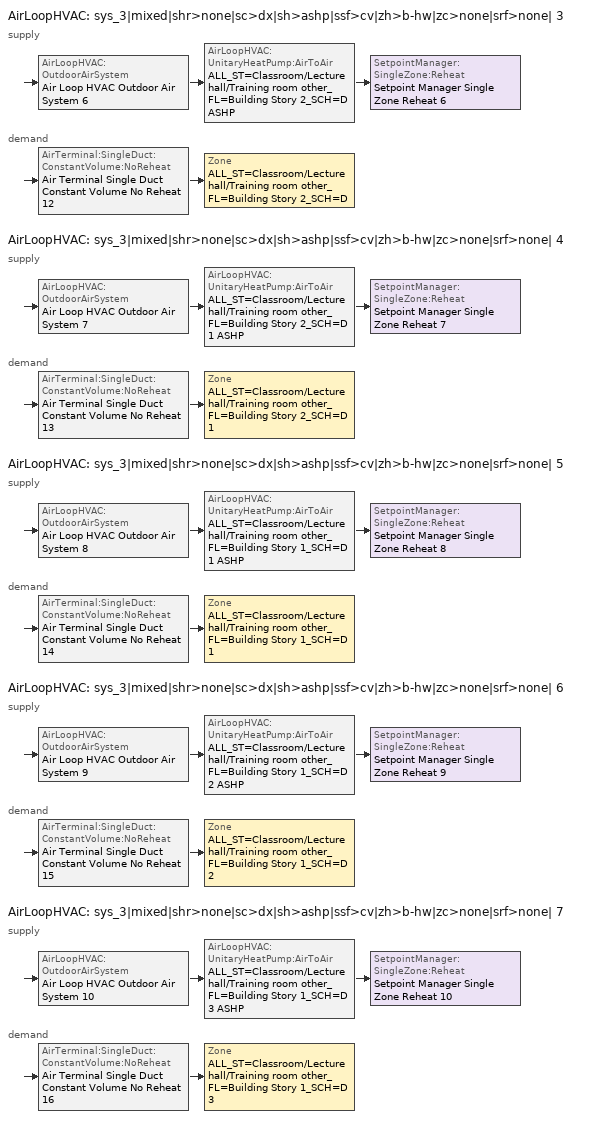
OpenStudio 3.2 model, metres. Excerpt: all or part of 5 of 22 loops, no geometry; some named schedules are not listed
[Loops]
AirLoopHVAC 'sys_3|mixed|shr>none|sc>dx|sh>ashp|ssf>cv|zh>b-hw|zc>none|srf>none| 3'
 supply: AirLoopHVAC:OutdoorAirSystem 'Air Loop HVAC Outdoor Air System 6' > AirLoopHVAC:UnitaryHeatPump:AirToAir 'ALL_ST=Classroom/Lecture hall/Training room other_FL=Building Story 2_SCH=D ASHP' > SetpointManager:SingleZone:Reheat 'Setpoint Manager Single Zone Reheat 6'
 demand: AirTerminal:SingleDuct:ConstantVolume:NoReheat 'Air Terminal Single Duct Constant Volume No Reheat 12' > Zone 'ALL_ST=Classroom/Lecture hall/Training room other_FL=Building Story 2_SCH=D'
AirLoopHVAC 'sys_3|mixed|shr>none|sc>dx|sh>ashp|ssf>cv|zh>b-hw|zc>none|srf>none| 4'
 supply: AirLoopHVAC:OutdoorAirSystem 'Air Loop HVAC Outdoor Air System 7' > AirLoopHVAC:UnitaryHeatPump:AirToAir 'ALL_ST=Classroom/Lecture hall/Training room other_FL=Building Story 2_SCH=D 1 ASHP' > SetpointManager:SingleZone:Reheat 'Setpoint Manager Single Zone Reheat 7'
 demand: AirTerminal:SingleDuct:ConstantVolume:NoReheat 'Air Terminal Single Duct Constant Volume No Reheat 13' > Zone 'ALL_ST=Classroom/Lecture hall/Training room other_FL=Building Story 2_SCH=D 1'
AirLoopHVAC 'sys_3|mixed|shr>none|sc>dx|sh>ashp|ssf>cv|zh>b-hw|zc>none|srf>none| 5'
 supply: AirLoopHVAC:OutdoorAirSystem 'Air Loop HVAC Outdoor Air System 8' > AirLoopHVAC:UnitaryHeatPump:AirToAir 'ALL_ST=Classroom/Lecture hall/Training room other_FL=Building Story 1_SCH=D 1 ASHP' > SetpointManager:SingleZone:Reheat 'Setpoint Manager Single Zone Reheat 8'
 demand: AirTerminal:SingleDuct:ConstantVolume:NoReheat 'Air Terminal Single Duct Constant Volume No Reheat 14' > Zone 'ALL_ST=Classroom/Lecture hall/Training room other_FL=Building Story 1_SCH=D 1'
AirLoopHVAC 'sys_3|mixed|shr>none|sc>dx|sh>ashp|ssf>cv|zh>b-hw|zc>none|srf>none| 6'
 supply: AirLoopHVAC:OutdoorAirSystem 'Air Loop HVAC Outdoor Air System 9' > AirLoopHVAC:UnitaryHeatPump:AirToAir 'ALL_ST=Classroom/Lecture hall/Training room other_FL=Building Story 1_SCH=D 2 ASHP' > SetpointManager:SingleZone:Reheat 'Setpoint Manager Single Zone Reheat 9'
 demand: AirTerminal:SingleDuct:ConstantVolume:NoReheat 'Air Terminal Single Duct Constant Volume No Reheat 15' > Zone 'ALL_ST=Classroom/Lecture hall/Training room other_FL=Building Story 1_SCH=D 2'
AirLoopHVAC 'sys_3|mixed|shr>none|sc>dx|sh>ashp|ssf>cv|zh>b-hw|zc>none|srf>none| 7'
 supply: AirLoopHVAC:OutdoorAirSystem 'Air Loop HVAC Outdoor Air System 10' > AirLoopHVAC:UnitaryHeatPump:AirToAir 'ALL_ST=Classroom/Lecture hall/Training room other_FL=Building Story 1_SCH=D 3 ASHP' > SetpointManager:SingleZone:Reheat 'Setpoint Manager Single Zone Reheat 10'
 demand: AirTerminal:SingleDuct:ConstantVolume:NoReheat 'Air Terminal Single Duct Constant Volume No Reheat 16' > Zone 'ALL_ST=Classroom/Lecture hall/Training room other_FL=Building Story 1_SCH=D 3'
[Sizing:Zone] Zone Cooling Design Supply Air Temperature Input Method=TemperatureDifference; Zone Cooling Design Supply Air Temperature {C}=14; Zone Cooling Design Supply Air Temperature Difference {deltaC}=11; Zone Heating Design Supply Air Temperature Input Method=TemperatureDifference; Zone Heating Design Supply Air Temperature {C}=40; Zone Heating Design Supply Air Temperature Difference {deltaC}=21; Zone Cooling Design Supply Air Humidity Ratio {kg-H2O/kg-air}=0.0085; Zone Heating Design Supply Air Humidity Ratio {kg-H2O/kg-air}=0.008; Zone Heating Sizing Factor=1.3; Zone Cooling Sizing Factor=1; Cooling Design Air Flow Method=DesignDay; Heating Design Air Flow Method=DesignDay; Account for Dedicated Outdoor Air System=No; Dedicated Outdoor Air System Control Strategy=NeutralSupplyAir; Dedicated Outdoor Air Low Setpoint Temperature for Design {C}=autosize; Dedicated Outdoor Air High Setpoint Temperature for Design {C}=autosize
ALL_ST=Classroom/Lecture hall/Training room other_FL=Building Story 2_SCH=D; ALL_ST=Classroom/Lecture hall/Training room other_FL=Building Story 2_SCH=D 1; ALL_ST=Classroom/Lecture hall/Training room other_FL=Building Story 1_SCH=D 1; ALL_ST=Classroom/Lecture hall/Training room other_FL=Building Story 1_SCH=D 2; ALL_ST=Classroom/Lecture hall/Training room other_FL=Building Story 1_SCH=D 3
[Zone equipment]
ALL_ST=Classroom/Lecture hall/Training room other_FL=Building Story 2_SCH=D: Zone HVAC Baseboard Convective Water 12, Air Terminal Single Duct Constant Volume No Reheat 12
ALL_ST=Classroom/Lecture hall/Training room other_FL=Building Story 2_SCH=D 1: Zone HVAC Baseboard Convective Water 13, Air Terminal Single Duct Constant Volume No Reheat 13
ALL_ST=Classroom/Lecture hall/Training room other_FL=Building Story 1_SCH=D 1: Zone HVAC Baseboard Convective Water 14, Air Terminal Single Duct Constant Volume No Reheat 14
ALL_ST=Classroom/Lecture hall/Training room other_FL=Building Story 1_SCH=D 2: Zone HVAC Baseboard Convective Water 15, Air Terminal Single Duct Constant Volume No Reheat 15
ALL_ST=Classroom/Lecture hall/Training room other_FL=Building Story 1_SCH=D 3: Zone HVAC Baseboard Convective Water 16, Air Terminal Single Duct Constant Volume No Reheat 16
[AirLoopHVAC] Design Supply Air Flow Rate {m3/s}=autosize; Design Return Air Flow Fraction of Supply Air Flow=1
Name | Availability Schedule
sys_3|mixed|shr>none|sc>dx|sh>ashp|ssf>cv|zh>b-hw|zc>none|srf>none| 3 | sys_3|mixed|shr>none|sc>dx|sh>ashp|ssf>cv|zh>b-hw|zc>none|srf>none| 3 Occ Sch
sys_3|mixed|shr>none|sc>dx|sh>ashp|ssf>cv|zh>b-hw|zc>none|srf>none| 4 | sys_3|mixed|shr>none|sc>dx|sh>ashp|ssf>cv|zh>b-hw|zc>none|srf>none| 4 Occ Sch
sys_3|mixed|shr>none|sc>dx|sh>ashp|ssf>cv|zh>b-hw|zc>none|srf>none| 5 | sys_3|mixed|shr>none|sc>dx|sh>ashp|ssf>cv|zh>b-hw|zc>none|srf>none| 5 Occ Sch
sys_3|mixed|shr>none|sc>dx|sh>ashp|ssf>cv|zh>b-hw|zc>none|srf>none| 6 | sys_3|mixed|shr>none|sc>dx|sh>ashp|ssf>cv|zh>b-hw|zc>none|srf>none| 6 Occ Sch
sys_3|mixed|shr>none|sc>dx|sh>ashp|ssf>cv|zh>b-hw|zc>none|srf>none| 7 | sys_3|mixed|shr>none|sc>dx|sh>ashp|ssf>cv|zh>b-hw|zc>none|srf>none| 7 Occ Sch
[Sizing:System] Type of Load to Size On=Sensible; Design Outdoor Air Flow Rate {m3/s}=Autosize; Central Heating Maximum System Air Flow Ratio=1; Preheat Design Temperature {C}=7; Preheat Design Humidity Ratio {kg-H2O/kg-Air}=0.008; Precool Design Temperature {C}=13; Precool Design Humidity Ratio {kg-H2O/kg-Air}=0.008; Central Cooling Design Supply Air Temperature {C}=13; Central Heating Design Supply Air Temperature {C}=43; Sizing Option=NonCoincident; 100% Outdoor Air in Cooling=No; 100% Outdoor Air in Heating=No; Central Cooling Design Supply Air Humidity Ratio {kg-H2O/kg-Air}=0.0085; Central Heating Design Supply Air Humidity Ratio {kg-H2O/kg-Air}=0.008; Cooling Design Air Flow Method=DesignDay; Cooling Design Air Flow Rate {m3/s}=0; Heating Design Air Flow Method=DesignDay; Heating Design Air Flow Rate {m3/s}=0; System Outdoor Air Method=ZoneSum; Zone Maximum Outdoor Air Fraction=1; Cooling Supply Air Flow Rate Per Floor Area {m3/s-m2}=0.00996765; Cooling Fraction of Autosized Cooling Supply Air Flow Rate=1; Cooling Supply Air Flow Rate Per Unit Cooling Capacity {m3/s-W}=3.94755e-05; Heating Supply Air Flow Rate Per Floor Area {m3/s-m2}=0.00996765; Heating Fraction of Autosized Heating Supply Air Flow Rate=1; Heating Fraction of Autosized Cooling Supply Air Flow Rate=1; Heating Supply Air Flow Rate Per Unit Heating Capacity {m3/s-W}=3.15882e-05; Cooling Design Capacity Method=CoolingDesignCapacity; Cooling Design Capacity {W}=autosize; Cooling Design Capacity Per Floor Area {W/m2}=234.7; Fraction of Autosized Cooling Design Capacity=1; Heating Design Capacity Method=HeatingDesignCapacity; Heating Design Capacity {W}=autosize; Heating Design Capacity Per Floor Area {W/m2}=157; Fraction of Autosized Heating Design Capacity=1; Central Cooling Capacity Control Method=OnOff
sys_3|mixed|shr>none|sc>dx|sh>ashp|ssf>cv|zh>b-hw|zc>none|srf>none| 3; sys_3|mixed|shr>none|sc>dx|sh>ashp|ssf>cv|zh>b-hw|zc>none|srf>none| 4; sys_3|mixed|shr>none|sc>dx|sh>ashp|ssf>cv|zh>b-hw|zc>none|srf>none| 5; sys_3|mixed|shr>none|sc>dx|sh>ashp|ssf>cv|zh>b-hw|zc>none|srf>none| 6; sys_3|mixed|shr>none|sc>dx|sh>ashp|ssf>cv|zh>b-hw|zc>none|srf>none| 7
[Fan:OnOff] Availability Schedule=Always On Discrete; Fan Total Efficiency=0.39975; Maximum Flow Rate {m3/s}=autosize; Motor Efficiency=0.615; Motor In Airstream Fraction=1
Name | Pressure Rise {Pa} | Fan Power Ratio Function of Speed Ratio Curve | Fan Efficiency Ratio Function of Speed Ratio Curve
Fan On Off 6 | 622.722 | Fan On Off Power Curve 5 | Fan On Off Efficiency Curve 5
Fan On Off 7 | 1110.94 | Fan On Off Power Curve 6 | Fan On Off Efficiency Curve 6
Fan On Off 8 | 622.722 | Fan On Off Power Curve 7 | Fan On Off Efficiency Curve 7
Fan On Off 9 | 1110.94 | Fan On Off Power Curve 8 | Fan On Off Efficiency Curve 8
Fan On Off 10 | 1110.94 | Fan On Off Power Curve 9 | Fan On Off Efficiency Curve 9
[Coil:Cooling:DX:SingleSpeed] Availability Schedule=Always On Discrete; Rated Total Cooling Capacity {W}=autosize; Rated Sensible Heat Ratio=autosize; Rated Air Flow Rate {m3/s}=autosize; Rated Evaporator Fan Power Per Volume Flow Rate {W/(m3/s)}=773.3; Total Cooling Capacity Function of Temperature Curve=DXCOOL-NECB2011-REF-CAPFT; Total Cooling Capacity Function of Flow Fraction Curve=DXCOOL-NECB2011-REF-CAPFFLOW; Energy Input Ratio Function of Temperature Curve=DXCOOL-NECB2011-REF-COOLEIRFT; Energy Input Ratio Function of Flow Fraction Curve=DXCOOL-NECB2011-REF-COOLEIRFFLOW; Part Load Fraction Correlation Curve=DXCOOL-NECB2011-REF-COOLPLFFPLR; Minimum Outdoor Dry-Bulb Temperature for Compressor Operation {C}=-25; Condenser Type=AirCooled; Evaporative Condenser Effectiveness=0; Evaporative Condenser Air Flow Rate {m3/s}=Autosize; Evaporative Condenser Pump Rated Power Consumption {W}=Autosize; Crankcase Heater Capacity {W}=0; Maximum Outdoor Dry-Bulb Temperature for Crankcase Heater Operation {C}=0; Basin Heater Capacity {W/K}=0; Basin Heater Setpoint Temperature {C}=10
Name | Rated COP {W/W}
CoilCoolingDXSingleSpeed_dx 5 133kBtu/hr 10.8EER; CoilCoolingDXSingleSpeed_dx 7 69kBtu/hr 10.8EER | 3.73224
CoilCoolingDXSingleSpeed_dx 6 525kBtu/hr 9.3EER; CoilCoolingDXSingleSpeed_dx 8 317kBtu/hr 9.3EER; CoilCoolingDXSingleSpeed_dx 9 308kBtu/hr 9.3EER | 3.23281
[Coil:Heating:DX:SingleSpeed] Availability Schedule=Always On Discrete; Rated Air Flow Rate {m3/s}=Autosize; Rated Supply Fan Power Per Volume Flow Rate {W/(m3/s)}=773.3; Total Heating Capacity Function of Temperature Curve=DXHEAT-NECB2011-REF-CAPFT; Total Heating Capacity Function of Flow Fraction Curve=DXHEAT-NECB2011-REF-CAPFFLOW; Energy Input Ratio Function of Temperature Curve=DXHEAT-NECB2011-REF-EIRFT; Energy Input Ratio Function of Flow Fraction Curve=DXHEAT-NECB2011-REF-EIRFFLOW; Part Load Fraction Correlation Curve=DXHEAT-NECB2011-REF-PLFFPLR; Minimum Outdoor Dry-Bulb Temperature for Compressor Operation {C}=-10; Defrost Strategy=Resistive; Defrost Control=Timed; Defrost Time Period Fraction=0.166667; Resistive Defrost Heater Capacity {W}=2000
Name | Rated Total Heating Capacity {W} | Rated COP {W/W}
CoilHeatingDXSingleSpeed_dx 5 97 Clg kBtu/hr 3.3COPH | 28326.7 | 3.55181
CoilHeatingDXSingleSpeed_dx 6 380 Clg kBtu/hr 3.2COPH | 111422 | 3.57846
CoilHeatingDXSingleSpeed_dx 7 50 Clg kBtu/hr 3.1COPH | 14742.4 | 3.31528
CoilHeatingDXSingleSpeed_dx 8 230 Clg kBtu/hr 3.2COPH | 67342.6 | 3.50723
CoilHeatingDXSingleSpeed_dx 9 223 Clg kBtu/hr 3.2COPH | 65378.3 | 3.50405
[Controller:OutdoorAir] Minimum Outdoor Air Flow Rate {m3/s}=autosize; Maximum Outdoor Air Flow Rate {m3/s}=Autosize; Economizer Control Type=DifferentialEnthalpy; Economizer Control Action Type=ModulateFlow; Lockout Type=NoLockout; Minimum Limit Type=FixedMinimum; High Humidity Control=No; Heat Recovery Bypass Control Type=BypassWhenWithinEconomizerLimits
Name | Minimum Outdoor Air Schedule | Controller Mechanical Ventilation
Controller Outdoor Air 6 | sys_3|mixed|shr>none|sc>dx|sh>ashp|ssf>cv|zh>b-hw|zc>none|srf>none| 3 Occ Sch | Controller Mechanical Ventilation 6
Controller Outdoor Air 7 | sys_3|mixed|shr>none|sc>dx|sh>ashp|ssf>cv|zh>b-hw|zc>none|srf>none| 4 Occ Sch | Controller Mechanical Ventilation 7
Controller Outdoor Air 8 | sys_3|mixed|shr>none|sc>dx|sh>ashp|ssf>cv|zh>b-hw|zc>none|srf>none| 5 Occ Sch | Controller Mechanical Ventilation 8
Controller Outdoor Air 9 | sys_3|mixed|shr>none|sc>dx|sh>ashp|ssf>cv|zh>b-hw|zc>none|srf>none| 6 Occ Sch | Controller Mechanical Ventilation 9
Controller Outdoor Air 10 | sys_3|mixed|shr>none|sc>dx|sh>ashp|ssf>cv|zh>b-hw|zc>none|srf>none| 7 Occ Sch | Controller Mechanical Ventilation 10
[Controller:MechanicalVentilation] Availability Schedule=Always On Discrete; System Outdoor Air Method=ZoneSum
Controller Mechanical Ventilation 6; Controller Mechanical Ventilation 7; Controller Mechanical Ventilation 8; Controller Mechanical Ventilation 9; Controller Mechanical Ventilation 10
[AirLoopHVAC:OutdoorAirSystem]
Name | Controller
Air Loop HVAC Outdoor Air System 6 | Controller Outdoor Air 6
Air Loop HVAC Outdoor Air System 7 | Controller Outdoor Air 7
Air Loop HVAC Outdoor Air System 8 | Controller Outdoor Air 8
Air Loop HVAC Outdoor Air System 9 | Controller Outdoor Air 9
Air Loop HVAC Outdoor Air System 10 | Controller Outdoor Air 10
[Coil:Heating:Gas] Availability Schedule=Always On Discrete; Gas Burner Efficiency=0.81; Nominal Capacity {W}=AutoSize; Parasitic Electric Load {W}=0; Part Load Fraction Correlation Curve=FURNACE-EFFPLR-NECB2011; Parasitic Gas Load {W}=0
Coil Heating Gas 6; Coil Heating Gas 7; Coil Heating Gas 8; Coil Heating Gas 9; Coil Heating Gas 10
[AirLoopHVAC:UnitaryHeatPump:AirToAir] Availability Schedule=Always On Discrete; Supply Air Flow Rate During Cooling Operation {m3/s}=Autosize; Supply Air Flow Rate During Heating Operation {m3/s}=Autosize; Maximum Supply Air Temperature from Supplemental Heater {C}=Autosize
Name | Controlling Zone or Thermostat Location | Supply Air Fan | Heating Coil | Cooling Coil | Supplemental Heating Coil | Supply Air Fan Operating Mode Schedule
ALL_ST=Classroom/Lecture hall/Training room other_FL=Building Story 2_SCH=D ASHP | ALL_ST=Classroom/Lecture hall/Training room other_FL=Building Story 2_SCH=D | Fan On Off 6 | CoilHeatingDXSingleSpeed_dx 5 97 Clg kBtu/hr 3.3COPH | CoilCoolingDXSingleSpeed_dx 5 133kBtu/hr 10.8EER | Coil Heating Gas 6 | sys_3|mixed|shr>none|sc>dx|sh>ashp|ssf>cv|zh>b-hw|zc>none|srf>none| 3 Occ Sch
ALL_ST=Classroom/Lecture hall/Training room other_FL=Building Story 2_SCH=D 1 ASHP | ALL_ST=Classroom/Lecture hall/Training room other_FL=Building Story 2_SCH=D 1 | Fan On Off 7 | CoilHeatingDXSingleSpeed_dx 6 380 Clg kBtu/hr 3.2COPH | CoilCoolingDXSingleSpeed_dx 6 525kBtu/hr 9.3EER | Coil Heating Gas 7 | sys_3|mixed|shr>none|sc>dx|sh>ashp|ssf>cv|zh>b-hw|zc>none|srf>none| 4 Occ Sch
ALL_ST=Classroom/Lecture hall/Training room other_FL=Building Story 1_SCH=D 1 ASHP | ALL_ST=Classroom/Lecture hall/Training room other_FL=Building Story 1_SCH=D 1 | Fan On Off 8 | CoilHeatingDXSingleSpeed_dx 7 50 Clg kBtu/hr 3.1COPH | CoilCoolingDXSingleSpeed_dx 7 69kBtu/hr 10.8EER | Coil Heating Gas 8 | sys_3|mixed|shr>none|sc>dx|sh>ashp|ssf>cv|zh>b-hw|zc>none|srf>none| 5 Occ Sch
ALL_ST=Classroom/Lecture hall/Training room other_FL=Building Story 1_SCH=D 2 ASHP | ALL_ST=Classroom/Lecture hall/Training room other_FL=Building Story 1_SCH=D 2 | Fan On Off 9 | CoilHeatingDXSingleSpeed_dx 8 230 Clg kBtu/hr 3.2COPH | CoilCoolingDXSingleSpeed_dx 8 317kBtu/hr 9.3EER | Coil Heating Gas 9 | sys_3|mixed|shr>none|sc>dx|sh>ashp|ssf>cv|zh>b-hw|zc>none|srf>none| 6 Occ Sch
ALL_ST=Classroom/Lecture hall/Training room other_FL=Building Story 1_SCH=D 3 ASHP | ALL_ST=Classroom/Lecture hall/Training room other_FL=Building Story 1_SCH=D 3 | Fan On Off 10 | CoilHeatingDXSingleSpeed_dx 9 223 Clg kBtu/hr 3.2COPH | CoilCoolingDXSingleSpeed_dx 9 308kBtu/hr 9.3EER | Coil Heating Gas 10 | sys_3|mixed|shr>none|sc>dx|sh>ashp|ssf>cv|zh>b-hw|zc>none|srf>none| 7 Occ Sch
[SetpointManager:SingleZone:Reheat] Minimum Supply Air Temperature {C}=13; Maximum Supply Air Temperature {C}=43
Name | Control Zone
Setpoint Manager Single Zone Reheat 6 | ALL_ST=Classroom/Lecture hall/Training room other_FL=Building Story 2_SCH=D
Setpoint Manager Single Zone Reheat 7 | ALL_ST=Classroom/Lecture hall/Training room other_FL=Building Story 2_SCH=D 1
Setpoint Manager Single Zone Reheat 8 | ALL_ST=Classroom/Lecture hall/Training room other_FL=Building Story 1_SCH=D 1
Setpoint Manager Single Zone Reheat 9 | ALL_ST=Classroom/Lecture hall/Training room other_FL=Building Story 1_SCH=D 2
Setpoint Manager Single Zone Reheat 10 | ALL_ST=Classroom/Lecture hall/Training room other_FL=Building Story 1_SCH=D 3
[AirTerminal:SingleDuct:ConstantVolume:NoReheat] Availability Schedule=Always On Discrete; Maximum Air Flow Rate {m3/s}=AutoSize
Air Terminal Single Duct Constant Volume No Reheat 12; Air Terminal Single Duct Constant Volume No Reheat 13; Air Terminal Single Duct Constant Volume No Reheat 14; Air Terminal Single Duct Constant Volume No Reheat 15; Air Terminal Single Duct Constant Volume No Reheat 16
[Schedule:Ruleset]
Name | Default Day Schedule | Summer Design Day Schedule | Winter Design Day Schedule
sys_3|mixed|shr>none|sc>dx|sh>ashp|ssf>cv|zh>b-hw|zc>none|srf>none| 3 Occ Sch | sys_3|mixed|shr>none|sc>dx|sh>ashp|ssf>cv|zh>b-hw|zc>none|srf>none| 3 Occ Sch Default | sys_3|mixed|shr>none|sc>dx|sh>ashp|ssf>cv|zh>b-hw|zc>none|srf>none| 3 Occ Sch Summer Design Day | sys_3|mixed|shr>none|sc>dx|sh>ashp|ssf>cv|zh>b-hw|zc>none|srf>none| 3 Occ Sch Winter Design Day
sys_3|mixed|shr>none|sc>dx|sh>ashp|ssf>cv|zh>b-hw|zc>none|srf>none| 4 Occ Sch | sys_3|mixed|shr>none|sc>dx|sh>ashp|ssf>cv|zh>b-hw|zc>none|srf>none| 4 Occ Sch Default | sys_3|mixed|shr>none|sc>dx|sh>ashp|ssf>cv|zh>b-hw|zc>none|srf>none| 4 Occ Sch Summer Design Day | sys_3|mixed|shr>none|sc>dx|sh>ashp|ssf>cv|zh>b-hw|zc>none|srf>none| 4 Occ Sch Winter Design Day
sys_3|mixed|shr>none|sc>dx|sh>ashp|ssf>cv|zh>b-hw|zc>none|srf>none| 5 Occ Sch | sys_3|mixed|shr>none|sc>dx|sh>ashp|ssf>cv|zh>b-hw|zc>none|srf>none| 5 Occ Sch Default | sys_3|mixed|shr>none|sc>dx|sh>ashp|ssf>cv|zh>b-hw|zc>none|srf>none| 5 Occ Sch Summer Design Day | sys_3|mixed|shr>none|sc>dx|sh>ashp|ssf>cv|zh>b-hw|zc>none|srf>none| 5 Occ Sch Winter Design Day
sys_3|mixed|shr>none|sc>dx|sh>ashp|ssf>cv|zh>b-hw|zc>none|srf>none| 6 Occ Sch | sys_3|mixed|shr>none|sc>dx|sh>ashp|ssf>cv|zh>b-hw|zc>none|srf>none| 6 Occ Sch Default | sys_3|mixed|shr>none|sc>dx|sh>ashp|ssf>cv|zh>b-hw|zc>none|srf>none| 6 Occ Sch Summer Design Day | sys_3|mixed|shr>none|sc>dx|sh>ashp|ssf>cv|zh>b-hw|zc>none|srf>none| 6 Occ Sch Winter Design Day
sys_3|mixed|shr>none|sc>dx|sh>ashp|ssf>cv|zh>b-hw|zc>none|srf>none| 7 Occ Sch | sys_3|mixed|shr>none|sc>dx|sh>ashp|ssf>cv|zh>b-hw|zc>none|srf>none| 7 Occ Sch Default | sys_3|mixed|shr>none|sc>dx|sh>ashp|ssf>cv|zh>b-hw|zc>none|srf>none| 7 Occ Sch Summer Design Day | sys_3|mixed|shr>none|sc>dx|sh>ashp|ssf>cv|zh>b-hw|zc>none|srf>none| 7 Occ Sch Winter Design Day
[Schedule:Day]
sys_3|mixed|shr>none|sc>dx|sh>ashp|ssf>cv|zh>b-hw|zc>none|srf>none| 3 Occ Sch Default; sys_3|mixed|shr>none|sc>dx|sh>ashp|ssf>cv|zh>b-hw|zc>none|srf>none| 4 Occ Sch Default: 9, 0, 0, 18, 0, 1, 19, 0, 0, 22, 0, 1, 24, 0, 0
sys_3|mixed|shr>none|sc>dx|sh>ashp|ssf>cv|zh>b-hw|zc>none|srf>none| 3 Occ Sch Winter Design Day; sys_3|mixed|shr>none|sc>dx|sh>ashp|ssf>cv|zh>b-hw|zc>none|srf>none| 3 Occ Sch Summer Design Day; sys_3|mixed|shr>none|sc>dx|sh>ashp|ssf>cv|zh>b-hw|zc>none|srf>none| 4 Occ Sch Summer Design Day: 24, 0, 1
[Schedule:Rule]
sys_3|mixed|shr>none|sc>dx|sh>ashp|ssf>cv|zh>b-hw|zc>none|srf>none| 3 Occ Sch Sunday Rule: Schedule Ruleset=sys_3|mixed|shr>none|sc>dx|sh>ashp|ssf>cv|zh>b-hw|zc>none|srf>none| 3 Occ Sch; Rule Order=0; Day Schedule=sys_3|mixed|shr>none|sc>dx|sh>ashp|ssf>cv|zh>b-hw|zc>none|srf>none| 3 Occ Sch Sunday; Apply Sunday=Yes; Apply Saturday=Yes; Date Specification Type=DateRange; Start Month=1; Start Day=1; End Month=12; End Day=31
[Schedule:Constant]
Always On Discrete: Value=1
[Curve:Exponent] Coefficient1 Constant=1; Coefficient2 Constant=0; Coefficient3 Constant=0; Minimum Value of x=0; Maximum Value of x=1
Fan On Off Power Curve 5; Fan On Off Power Curve 6; Fan On Off Power Curve 7; Fan On Off Power Curve 8; Fan On Off Power Curve 9
[Curve:Cubic]
Name | Coefficient1 Constant | Coefficient2 x | Coefficient3 x**2 | Coefficient4 x**3 | Minimum Value of x | Maximum Value of x
Fan On Off Efficiency Curve 5; Fan On Off Efficiency Curve 6; Fan On Off Efficiency Curve 7; Fan On Off Efficiency Curve 8; Fan On Off Efficiency Curve 9 | 1 | 0 | 0 | 0 | 0 | 1
DXHEAT-NECB2011-REF-CAPFT | 0.729009 | 0.0319275 | 0.000136404 | -8.748e-06 | -20 | 20
DXHEAT-NECB2011-REF-CAPFFLOW | 0.84 | 0.16 | 0 | 0 | 0.5 | 1.5
DXHEAT-NECB2011-REF-EIRFT | 1.2183 | -0.03612 | 0.00142 | -2.68e-05 | -20 | 20
DXHEAT-NECB2011-REF-PLFFPLR | 0.3696 | 2.3362 | -2.9577 | 1.2596 | 0.7 | 1
DXCOOL-NECB2011-REF-COOLPLFFPLR | 0.0277 | 4.9151 | -8.184 | 4.2702 | 0.7 | 1
FURNACE-EFFPLR-NECB2011 | 0.722 | 0.8211 | -1.0396 | 0.5 | 0 | 1
[Curve:Biquadratic] Minimum Value of x=13; Maximum Value of x=24; Minimum Value of y=24; Maximum Value of y=46
Name | Coefficient1 Constant | Coefficient2 x | Coefficient3 x**2 | Coefficient4 y | Coefficient5 y**2 | Coefficient6 x*y
DXCOOL-NECB2011-REF-CAPFT | 0.867905 | 0.0142459 | 0.00055436 | -0.0075575 | 3.3e-05 | -0.0001918
DXCOOL-NECB2011-REF-COOLEIRFT | 0.114171 | 0.0281822 | -0.0004199 | 0.0214108 | 0.000161028 | -0.000679104
[Curve:Quadratic]
Name | Coefficient1 Constant | Coefficient2 x | Coefficient3 x**2 | Minimum Value of x | Maximum Value of x
DXHEAT-NECB2011-REF-EIRFFLOW | 1.3824 | -0.4336 | 0.0512 | 0 | 1
DXCOOL-NECB2011-REF-CAPFFLOW | 0.8 | 0.2 | 0 | 0.5 | 1.5
DXCOOL-NECB2011-REF-COOLEIRFFLOW | 1.1552 | -0.1808 | 0.0256 | 0.5 | 1.5
